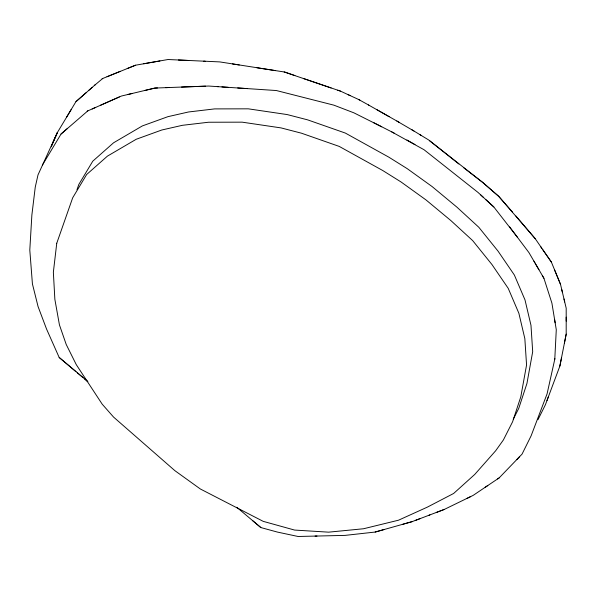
<?xml version="1.0" encoding="UTF-8"?>
<svg xmlns="http://www.w3.org/2000/svg" width="596" height="596" viewBox="0 0 596 596"><rect width="100%" height="100%" fill="white"/><g stroke="black" fill="none" stroke-linecap="round" stroke-linejoin="round"><path stroke-width="0.89" d="M564.442 343.013L566.193 334.118L566.2 317.139M554.779 359.254L556.284 329.73L551.903 303.111L543.932 278.287L542.308 275.501M87.12 381.023L59.175 357.458L46.525 328.985L38.069 306.582L32.422 283.912L29.8 250.052L31.871 215.067L35.253 187.137L37.995 174.926L57.38 132.521L75.93 101.67L86.182 92.648M546.972 400.572L559.875 366.048L566.193 334.118M559.875 366.048L561.469 358.04M554.913 358.643L547.068 393.889L531.125 435.803L522.044 454.13L499.143 477.903L473.194 495.365L444.303 509.431L415.218 520.472M51.338 146.705L57.38 132.521L52.373 143.636M51.323 146.75L51.74 145.044M76.981 189.714L78.814 184.469L92.782 161.173L113.575 142.779L142.362 125.92L167.938 116.667L188.492 111.981L214.657 108.897L248.294 108.83L287.205 114.574L307.618 119.856L345.352 133.072L388.838 157.165L407.254 168.683L432.115 186.57L456.938 207.17L478.812 227.27L498.085 251.192L514.363 275.024L525.009 299.93L530.976 325.297L532.69 351.677L526.938 383.481L518.721 408.446L513.29 419.189M548.32 396.966L545.407 404.751L537.965 419.703M42.458 164.988L61.045 134.033L87.843 110.863M66.677 117.039L71.311 109.336M516.725 459.658L519.638 456.625M75.93 101.67L92.149 87.418M89.042 90.138L95.576 84.423M61.045 134.033L67.579 128.311M94.362 85.481L102.743 78.471M485.189 487.297L487.796 485.546M497.6 478.938L499.143 477.903M467.048 498.36L470.698 496.58M92.171 108.956L112.838 99.823M87.187 111.154L95.733 107.377M100.553 105.246L121.39 96.045L154.915 88.066L157.493 87.97M113.255 99.636L119.312 96.962M102.095 78.739L135.575 65.202L168.042 59.518L188.738 60.464M106.989 76.735L120.28 71.341M127.224 68.547L135.575 65.202M429.023 515.235L429.895 514.899M252.443 520.472L260.847 527.564L277.453 532.086L298.067 536.482L345.084 535.387L375.182 532.049L412.164 521.634L420.202 518.58M436.272 512.486L444.303 509.431M375.182 532.049L384.427 529.449M402.918 524.234L412.164 521.634M127.574 94.57L132.178 93.475M144.761 90.48L154.915 88.066L208.66 86.04L218.337 86.681M143.696 63.765L159.937 60.926M181.519 87.068L205.545 86.159M165.673 87.664L169.51 87.515M315.083 536.08L316.99 536.042M178.398 59.995L219.768 61.909L284.858 72.071L294.886 75.558M203.698 61.157L205.21 61.232M221.898 86.919L276.365 90.532L333.909 105.172L353.927 112.845L381.731 126.784M217.309 86.614L228.007 87.329M237.677 87.962L247.347 88.61M284.173 71.967L340.39 91.084L350.09 95.584M256.943 67.743L275.553 70.633M232.477 63.914L239.279 64.979M337.723 90.19L340.39 91.084M331.115 87.962L303.334 78.478M358.628 99.502L368.827 105.149M348.213 94.712L359.813 100.046M373.603 122.634L394.396 133.251M391.796 131.925L424.024 149.723L478.022 192.441L493.823 206.976L517.365 237.186M368.447 104.941L399.365 122.448M396.817 121.018L413.967 131.031M389.173 116.689L377.104 109.806M406.956 139.978L414.995 144.56M419.629 134.48L428.546 139.889L482.648 182.383L498.71 196.345L535.29 238.765L541.853 248.331M411.709 129.645L421.253 135.471M463.889 167.923L482.648 182.383L498.71 196.345L512.515 212.124M458.831 163.975L429.694 140.812M59.175 357.458L75.983 371.636M77.51 372.917L83.038 377.588M84.386 378.721L87.888 381.671M236.768 507.256L260.847 527.564M480.681 194.885L483.371 197.365M485.926 199.712L493.823 206.976M535.29 238.765L515.927 216.028M509.64 226.905L528.935 252.592L535.066 263.097M562.408 292.316L560.523 284.374L551.382 262.091L540.639 246.573M542.703 249.568L551.382 262.091M533.934 261.16L538.933 269.72M535.864 264.453L543.932 278.287M560.523 284.374L554.422 269.534M561.76 289.567L566.193 308.184L566.2 321.14M563.995 298.983L564.717 301.978M554.593 319.434L555.144 322.786M56.754 243.243L53.357 272.23L54.862 299.341L59.429 324.865L66.216 344.466L76.288 364.663L102.221 404.2L113.583 417.096L174.866 470.654L200.36 488.996L263.216 521.351L294.588 530.067L328.62 532.161L363.56 528.749L398.53 520.196L427.384 507.114L453.63 493.473L474.751 474.431L495.656 450.777L503.389 439.96L512.59 421.782L520.8 396.817L526.559 365.013L524.845 338.632L518.87 313.265L508.232 288.36L491.946 264.527L472.673 240.605L450.8 220.513L425.976 199.906L401.123 182.018L382.707 170.501L339.221 146.407L301.479 133.199L281.074 127.909L242.162 122.165L208.525 122.24L182.354 125.316L161.799 130.002L136.231 139.263L107.436 156.122L86.651 174.509L72.682 197.805L56.754 243.243"/></g></svg>
